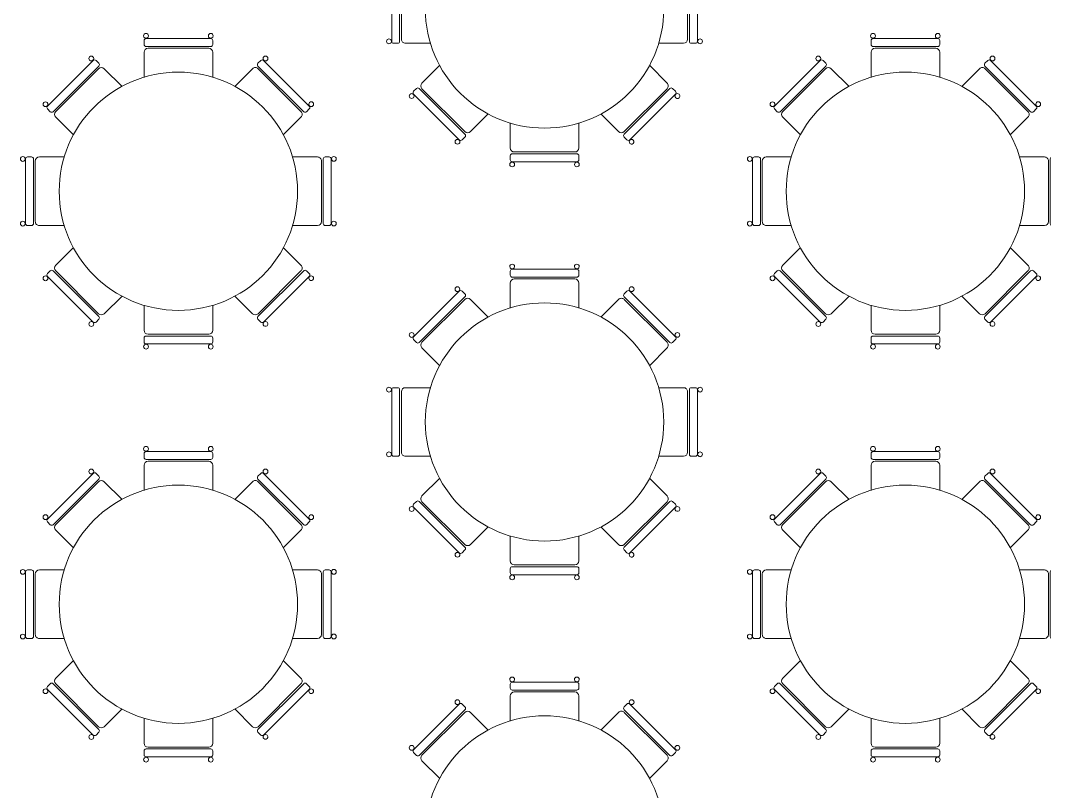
# Model space of a CAD drawing. Header units: centimetres. Extents: x 118932 to 154602, y -32682 to -23521.
# Drawn here: x 133930 to 134574, y -28747 to -28261 of the extents above; entities that cross this region are included whole.
import ezdxf

# ---------------------------------------------------------------- set-up
doc = ezdxf.new("R2010")
doc.units = ezdxf.units.CM
doc.header["$LTSCALE"] = 50
doc.header["$MEASUREMENT"] = 0
doc.layers.add('GEN_02_TF_Mobilya', color=7, linetype='Continuous', lineweight=5, true_color=0x745e3d)

# ---------------------------------------------------------------- blocks, each defined once
blk = doc.blocks.new('M_Table-Dining Round w Chairs - 0915mm Diameter-12996248-MULTIUSE ROOMS - FURNITURE PLAN')
at = {"layer": 'GEN_02_TF_Mobilya'}
for start, end in [(90, 270), (270, 90)]:
    blk.add_arc((103.7, -184.9), 750, start, end, dxfattribs=at)
blk = doc.blocks.new('M_Chair-Breuer - M_Chair-Breuer-V35-MULTIUSE ROOMS - FURNITURE PLAN')
at = {"layer": 'GEN_02_TF_Mobilya'}
for p, q in [((-215.9, 31.1), (-215.9, -127)), ((215.9, -127), (215.9, 31.1)), ((-215.9, -176.2), (-215.9, -200.8)), ((203.2, -163.5), (-203.2, -163.5)), ((-190.5, -152.4), (190.5, -152.4)), ((215.9, -200.8), (215.9, -176.2)), ((-203.2, -213.5), (203.2, -213.5))]:
    blk.add_line(p, q, dxfattribs=at)
for centre, radius, start, end in [((-190.5, -127), 25.4, 180, 270), ((190.5, -127), 25.4, 270, 360), ((-203.2, -176.2), 12.7, 90, 180), ((203.2, -176.2), 12.7, 360, 90), ((-203.5, -230.6), 15.1, 360, 180), ((-203.5, -230.6), 15.1, 180, 360), ((-203.2, -200.8), 12.7, 180, 270), ((203.7, -230.6), 15.1, 360, 180), ((203.7, -230.6), 15.1, 180, 360), ((203.2, -200.8), 12.7, 270, 360)]:
    blk.add_arc(centre, radius, start, end, dxfattribs=at)
blk = doc.blocks.new('yuvarlak masa+8 sandalye')
at = {"layer": 'GEN_02_TF_Mobilya'}
for p, xscale, yscale, zscale, rotation in [((0, 74.8), 0.1, 0.1, 0.1, 180), ((-52.89, 52.89), 0.09999999999999999, 0.09999999999999999, 0.09999999999999999, 225), ((52.89, 52.89), 0.1, 0.1, 0.1, 135), ((-74.8, 0), 0.09999999999999999, 0.09999999999999999, 0.09999999999999999, 269.9999999999999), ((74.8, 0), 0.09999999999999999, 0.09999999999999999, 0.09999999999999999, 90.00000000000006), ((-52.89, -52.89), 0.1, 0.1, 0.1, 315), ((52.89, -52.89), 0.1, 0.1, 0.1, 44.99999999999999)]:
    blk.add_blockref('M_Chair-Breuer - M_Chair-Breuer-V35-MULTIUSE ROOMS - FURNITURE PLAN', p, dxfattribs=dict(at, xscale=xscale, yscale=yscale, zscale=zscale, rotation=rotation))
for name, p, xscale, yscale, zscale in [('M_Table-Dining Round w Chairs - 0915mm Diameter-12996248-MULTIUSE ROOMS - FURNITURE PLAN', (-10.37, 18.49), 0.1, 0.1, 0.1), ('M_Chair-Breuer - M_Chair-Breuer-V35-MULTIUSE ROOMS - FURNITURE PLAN', (0, -74.8), 0.09999999999999999, 0.09999999999999999, 0.09999999999999999)]:
    blk.add_blockref(name, p, dxfattribs=dict(at, xscale=xscale, yscale=yscale, zscale=zscale))
blk = doc.blocks.new('A blok level 0 tefriş')
for p in [(-2466.74, 459.79), (-2697.11, 345.03), (-2239.68, 345.03), (-2466.74, 199.76), (-2697.11, 85), (-2239.68, 85), (-2466.74, -60.24)]:
    blk.add_blockref('yuvarlak masa+8 sandalye', p)

msp = doc.modelspace()

# ---------------------------------------------------------------- block references
msp.add_blockref('A blok level 0 tefriş', (136726.54, -28713.57))

doc.saveas('drawing.dxf')
